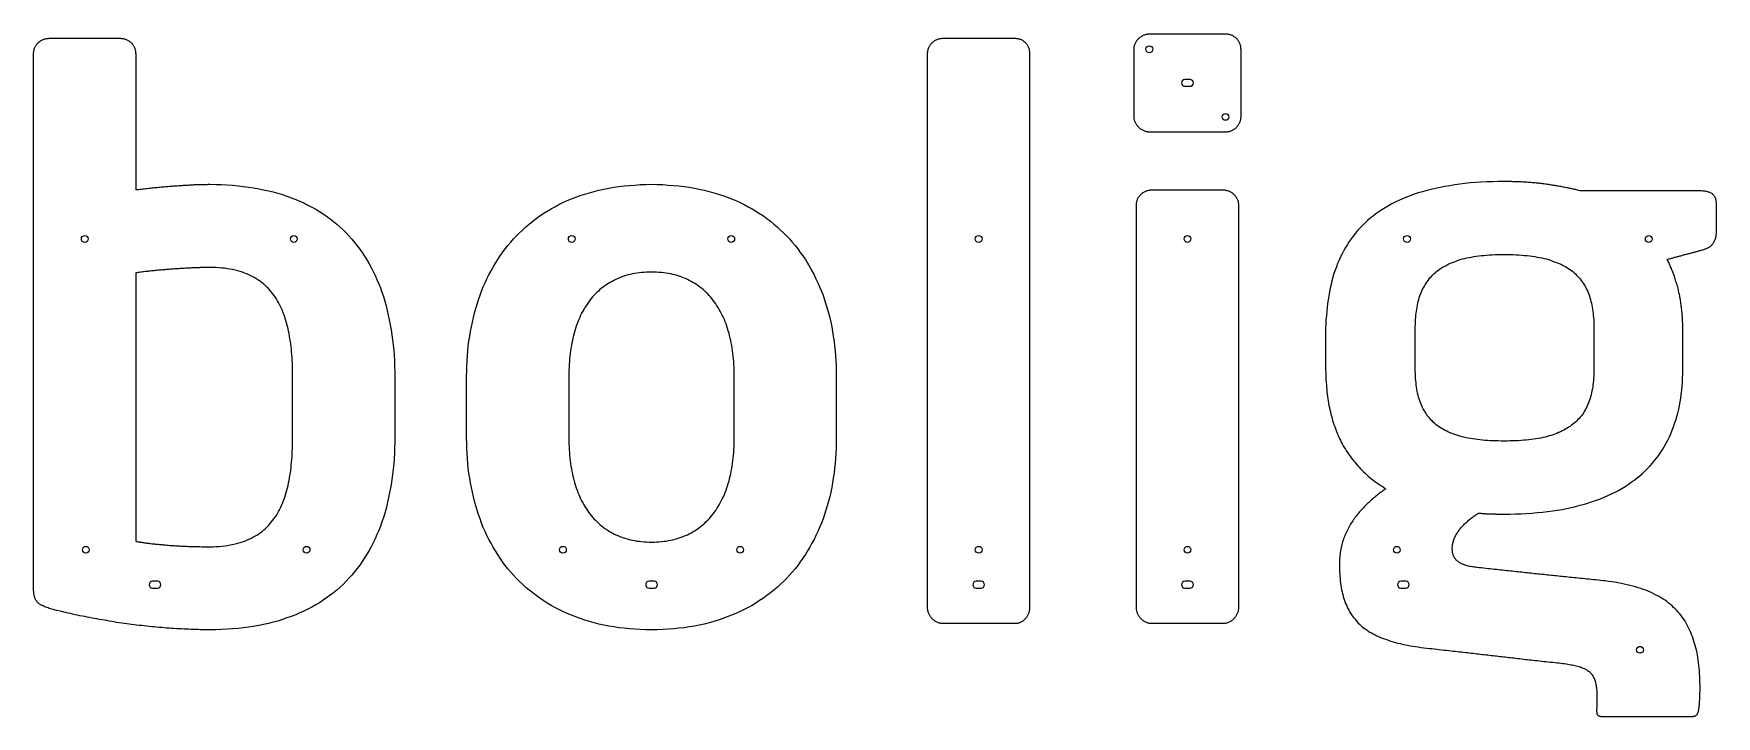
# Model space of a CAD drawing. Header units: millimetres. Extents: x 0 to 1800, y 0 to 406.
# Drawn here: x 799 to 1800, y 0 to 406 of the extents above; entities that cross this region are included whole.
import ezdxf

# ---------------------------------------------------------------- set-up
doc = ezdxf.new("R2010")
doc.units = ezdxf.units.MM
for name, color, linetype in [('CABLE_SLOT_4x7', 3, 'Continuous'), ('HOLES_D4', 1, 'Continuous'), ('OUTLINE', 7, 'Continuous')]:
    doc.layers.add(name, color=color, linetype=linetype)

msp = doc.modelspace()

# ---------------------------------------------------------------- linework, layer by layer
at = {"layer": 'CABLE_SLOT_4x7'}
for points in [[(1483.9, 374.7), (1486.9, 374.7, 1), (1486.9, 378.7), (1483.9, 378.7, 1)], [(869.7, 76.3), (872.7, 76.3, 1), (872.7, 80.3), (869.7, 80.3, 1)], [(1165.1, 76.3), (1168.1, 76.3, 1), (1168.1, 80.3), (1165.1, 80.3, 1)], [(1359.7, 76.3), (1362.7, 76.3, 1), (1362.7, 80.3), (1359.7, 80.3, 1)], [(1483.9, 76.3), (1486.9, 76.3, 1), (1486.9, 80.3), (1483.9, 80.3, 1)], [(1612.3, 76.3), (1615.3, 76.3, 1), (1615.3, 80.3), (1612.3, 80.3, 1)]]:
    msp.add_lwpolyline(points, format="xyb", close=True, dxfattribs=at)
at = {"layer": 'HOLES_D4'}
for centre in [(1462.7, 396.7), (1508, 356.5), (829.4, 283.9), (953.8, 283.9), (1119.1, 283.9), (1214, 283.9), (1361.2, 283.9), (1485.4, 283.9), (1616, 283.9), (1759.8, 283.9), (830.1, 99.1), (961.4, 99.1), (1113.9, 99.1), (1219.3, 99.1), (1361.2, 99.1), (1485.4, 99.1), (1609.9, 99.1), (1754.6, 39.6)]:
    msp.add_circle(centre, 2, dxfattribs=at)
at = {"layer": 'OUTLINE'}
for points in [[(903.9, 51.5), (902.5, 51.5), (901.1, 51.5), (899.7, 51.5), (898.3, 51.5), (896.9, 51.6), (895.5, 51.6), (894.1, 51.7), (892.7, 51.7), (891.2, 51.8), (889.8, 51.8), (888.3, 51.9), (886.9, 52), (885.4, 52), (884, 52.1), (882.5, 52.2), (881.1, 52.3), (879.6, 52.4), (878.1, 52.5), (876.7, 52.6), (875.2, 52.8), (873.7, 52.9), (872.2, 53), (870.7, 53.2), (869.2, 53.3), (867.8, 53.5), (866.3, 53.6), (864.8, 53.8), (863.3, 54), (861.8, 54.1), (860.3, 54.3), (858.8, 54.5), (857.3, 54.7), (855.9, 54.9), (854.4, 55.1), (852.9, 55.3), (851.4, 55.5), (849.9, 55.7), (848.4, 55.9), (847, 56.2), (845.5, 56.4), (844, 56.6), (842.5, 56.9), (841.1, 57.1), (839.6, 57.4), (838.1, 57.6), (836.7, 57.9), (835.2, 58.1), (833.8, 58.4), (832.3, 58.7), (830.9, 59), (829.5, 59.3), (828.1, 59.5), (826.6, 59.8), (825.2, 60.1), (823.8, 60.4), (822.4, 60.7), (821, 61.1), (819.6, 61.4), (818.2, 61.7), (816.9, 62), (815.5, 62.3), (814.1, 62.7), (812.8, 63), (811.4, 63.3), (810.6, 63.6), (809.8, 63.8), (809, 64), (808.3, 64.2), (807.6, 64.5), (807, 64.7), (806.3, 64.9), (805.7, 65.2), (805.2, 65.4), (804.6, 65.7), (804.1, 65.9), (803.7, 66.2), (803.2, 66.4), (802.8, 66.7), (802.4, 67), (802.1, 67.2), (801.7, 67.5), (801.4, 67.8), (801.1, 68.1), (800.9, 68.5), (800.6, 68.8), (800.4, 69.1), (800.2, 69.5), (800, 69.8), (799.8, 70.2), (799.7, 70.6), (799.6, 71), (799.5, 71.4), (799.4, 71.8), (799.3, 72.2), (799.2, 72.7), (799.1, 73.1), (799.1, 73.6), (799.1, 74.1), (799, 74.6), (799, 75.2), (799, 75.7), (799, 394.1), (799, 394.6), (799.1, 395.1), (799.1, 395.5), (799.2, 396), (799.3, 396.4), (799.4, 396.8), (799.6, 397.3), (799.8, 397.7), (799.9, 398.1), (800.1, 398.5), (800.4, 398.8), (800.6, 399.2), (800.9, 399.6), (801.1, 399.9), (801.4, 400.3), (801.7, 400.6), (802.1, 400.9), (802.4, 401.2), (802.7, 401.4), (803.1, 401.7), (803.5, 401.9), (803.8, 402.1), (804.2, 402.3), (804.7, 402.5), (805.1, 402.7), (805.5, 402.8), (805.9, 403), (806.4, 403.1), (806.8, 403.1), (807.3, 403.2), (807.7, 403.2), (808.2, 403.3), (850.6, 403.3), (851, 403.2), (851.5, 403.2), (851.9, 403.1), (852.4, 403.1), (852.8, 403), (853.3, 402.8), (853.7, 402.7), (854.1, 402.5), (854.5, 402.3), (854.9, 402.1), (855.3, 401.9), (855.7, 401.7), (856, 401.4), (856.4, 401.2), (856.7, 400.9), (857, 400.6), (857.4, 400.3), (857.6, 399.9), (857.9, 399.6), (858.2, 399.2), (858.4, 398.8), (858.6, 398.5), (858.8, 398.1), (859, 397.7), (859.2, 397.3), (859.3, 396.8), (859.5, 396.4), (859.6, 396), (859.6, 395.5), (859.7, 395.1), (859.7, 394.6), (859.8, 394.1), (859.8, 313.2), (860.6, 313.3), (861.5, 313.4), (862.3, 313.5), (863.2, 313.6), (864.1, 313.7), (864.9, 313.8), (865.8, 313.9), (866.6, 314), (867.5, 314.1), (868.3, 314.2), (869.1, 314.3), (870, 314.4), (870.8, 314.5), (871.6, 314.5), (872.5, 314.6), (873.3, 314.7), (874.1, 314.8), (874.9, 314.9), (875.8, 314.9), (876.6, 315), (877.4, 315.1), (878.2, 315.2), (879, 315.2), (879.8, 315.3), (880.6, 315.3), (881.4, 315.4), (882.1, 315.5), (882.9, 315.5), (883.7, 315.6), (884.4, 315.6), (885.2, 315.7), (886, 315.7), (886.7, 315.8), (887.5, 315.8), (888.2, 315.9), (888.9, 315.9), (889.7, 315.9), (890.4, 316), (891.1, 316), (891.8, 316.1), (892.5, 316.1), (893.2, 316.1), (893.9, 316.1), (894.6, 316.2), (895.2, 316.2), (895.9, 316.2), (896.6, 316.2), (897.2, 316.3), (897.9, 316.3), (898.5, 316.3), (899.2, 316.3), (899.8, 316.3), (900.4, 316.3), (901, 316.3), (901.6, 316.3), (902.2, 316.3), (902.8, 316.4), (903.4, 316.4), (903.9, 316.4), (907.4, 316.3), (910.7, 316.2), (914.1, 316.1), (917.4, 315.9), (920.6, 315.6), (923.7, 315.2), (926.8, 314.8), (929.9, 314.3), (932.9, 313.8), (935.8, 313.2), (938.7, 312.6), (941.6, 311.9), (944.3, 311.1), (947, 310.3), (949.7, 309.4), (952.3, 308.4), (954.9, 307.4), (957.4, 306.4), (959.8, 305.3), (962.2, 304.1), (964.5, 302.9), (966.8, 301.6), (969.1, 300.2), (971.2, 298.8), (973.3, 297.4), (975.4, 295.9), (977.4, 294.3), (979.4, 292.7), (981.3, 291), (983.1, 289.3), (984.9, 287.5), (986.6, 285.7), (988.3, 283.8), (989.9, 281.9), (991.5, 279.9), (993, 277.9), (994.5, 275.8), (995.9, 273.6), (997.3, 271.5), (998.6, 269.2), (999.8, 266.9), (1001, 264.6), (1002.2, 262.2), (1003.2, 259.8), (1004.3, 257.3), (1005.3, 254.8), (1006.2, 252.2), (1007.1, 249.6), (1007.9, 246.9), (1008.7, 244.2), (1009.4, 241.4), (1010, 238.6), (1010.6, 235.8), (1011.2, 232.9), (1011.7, 229.9), (1012.1, 226.9), (1012.5, 223.9), (1012.9, 220.8), (1013.2, 217.7), (1013.4, 214.6), (1013.6, 211.4), (1013.7, 208.1), (1013.8, 204.8), (1013.8, 201.5), (1013.8, 166.3), (1013.8, 163), (1013.7, 159.7), (1013.6, 156.5), (1013.4, 153.3), (1013.2, 150.1), (1012.9, 147), (1012.5, 143.9), (1012.1, 140.9), (1011.7, 137.9), (1011.2, 135), (1010.6, 132.1), (1010, 129.2), (1009.4, 126.4), (1008.7, 123.6), (1007.9, 120.9), (1007.1, 118.3), (1006.2, 115.6), (1005.3, 113.1), (1004.3, 110.5), (1003.2, 108.1), (1002.2, 105.6), (1001, 103.2), (999.8, 100.9), (998.6, 98.6), (997.3, 96.4), (995.9, 94.2), (994.5, 92.1), (993, 90), (991.5, 87.9), (989.9, 85.9), (988.3, 84), (986.6, 82.1), (984.9, 80.3), (983.1, 78.5), (981.3, 76.8), (979.4, 75.1), (977.4, 73.5), (975.4, 72), (973.3, 70.5), (971.2, 69), (969.1, 67.6), (966.8, 66.3), (964.5, 65), (962.2, 63.7), (959.8, 62.6), (957.4, 61.5), (954.9, 60.4), (952.3, 59.4), (949.7, 58.5), (947, 57.6), (944.3, 56.7), (941.6, 56), (938.7, 55.3), (935.8, 54.6), (932.9, 54), (929.9, 53.5), (926.8, 53), (923.7, 52.6), (920.6, 52.3), (917.4, 52), (914.1, 51.8), (910.7, 51.6), (907.4, 51.5)], [(1382.8, 55.2), (1340, 55.2), (1339.5, 55.2), (1339.1, 55.2), (1338.6, 55.3), (1338.2, 55.4), (1337.7, 55.5), (1337.3, 55.6), (1336.8, 55.8), (1336.4, 56), (1336, 56.2), (1335.6, 56.4), (1335.2, 56.6), (1334.9, 56.9), (1334.5, 57.2), (1334.2, 57.4), (1333.8, 57.8), (1333.5, 58.1), (1333.2, 58.4), (1332.9, 58.8), (1332.6, 59.1), (1332.4, 59.5), (1332.1, 59.9), (1331.9, 60.3), (1331.7, 60.7), (1331.5, 61.1), (1331.4, 61.6), (1331.2, 62), (1331.1, 62.4), (1331, 62.9), (1330.9, 63.3), (1330.8, 63.8), (1330.8, 64.3), (1330.8, 64.7), (1330.8, 394.1), (1330.8, 394.6), (1330.9, 395.1), (1330.9, 395.5), (1331, 396), (1331.1, 396.4), (1331.2, 396.8), (1331.4, 397.3), (1331.5, 397.7), (1331.7, 398.1), (1331.9, 398.5), (1332.1, 398.8), (1332.4, 399.2), (1332.6, 399.6), (1332.9, 399.9), (1333.2, 400.3), (1333.5, 400.6), (1333.8, 400.9), (1334.2, 401.2), (1334.5, 401.4), (1334.9, 401.7), (1335.2, 401.9), (1335.6, 402.2), (1336, 402.4), (1336.4, 402.5), (1336.9, 402.7), (1337.3, 402.9), (1337.7, 403), (1338.2, 403.1), (1338.6, 403.2), (1339.1, 403.2), (1339.5, 403.3), (1340, 403.3), (1382.8, 403.3), (1383.3, 403.3), (1383.7, 403.2), (1384.2, 403.2), (1384.7, 403.1), (1385.1, 403), (1385.5, 402.8), (1386, 402.7), (1386.4, 402.5), (1386.8, 402.3), (1387.2, 402.1), (1387.5, 401.9), (1387.9, 401.6), (1388.3, 401.3), (1388.6, 401), (1388.9, 400.7), (1389.2, 400.4), (1389.5, 400.1), (1389.8, 399.7), (1390, 399.4), (1390.2, 399), (1390.4, 398.6), (1390.6, 398.2), (1390.8, 397.8), (1391, 397.3), (1391.1, 396.9), (1391.2, 396.5), (1391.3, 396), (1391.4, 395.6), (1391.5, 395.1), (1391.5, 394.6), (1391.5, 394.1), (1391.5, 64.7), (1391.5, 64.3), (1391.5, 63.8), (1391.4, 63.3), (1391.3, 62.9), (1391.3, 62.4), (1391.1, 62), (1391, 61.6), (1390.9, 61.1), (1390.7, 60.7), (1390.5, 60.3), (1390.3, 59.9), (1390.1, 59.5), (1389.8, 59.1), (1389.6, 58.8), (1389.3, 58.4), (1389, 58.1), (1388.7, 57.8), (1388.4, 57.4), (1388.1, 57.2), (1387.8, 56.9), (1387.4, 56.6), (1387, 56.4), (1386.7, 56.2), (1386.3, 56), (1385.9, 55.8), (1385.5, 55.6), (1385, 55.5), (1384.6, 55.4), (1384.2, 55.3), (1383.7, 55.2), (1383.2, 55.2)], [(1507.9, 347.4), (1463.3, 347.4), (1462.8, 347.5), (1462.3, 347.5), (1461.9, 347.6), (1461.4, 347.6), (1460.9, 347.7), (1460.5, 347.9), (1460.1, 348), (1459.6, 348.2), (1459.2, 348.4), (1458.8, 348.6), (1458.4, 348.8), (1458, 349), (1457.6, 349.3), (1457.2, 349.5), (1456.9, 349.8), (1456.5, 350.1), (1456.2, 350.5), (1455.9, 350.8), (1455.6, 351.1), (1455.3, 351.5), (1455.1, 351.9), (1454.8, 352.3), (1454.6, 352.6), (1454.4, 353.1), (1454.2, 353.5), (1454.1, 353.9), (1453.9, 354.3), (1453.8, 354.8), (1453.7, 355.2), (1453.7, 355.7), (1453.6, 356.1), (1453.6, 356.6), (1453.6, 396.8), (1453.6, 397.3), (1453.7, 397.8), (1453.7, 398.2), (1453.8, 398.7), (1453.9, 399.1), (1454.1, 399.6), (1454.2, 400), (1454.4, 400.4), (1454.6, 400.8), (1454.8, 401.2), (1455.1, 401.6), (1455.3, 402), (1455.6, 402.3), (1455.9, 402.7), (1456.2, 403), (1456.5, 403.3), (1456.9, 403.6), (1457.2, 403.9), (1457.6, 404.2), (1458, 404.4), (1458.4, 404.7), (1458.8, 404.9), (1459.2, 405.1), (1459.6, 405.3), (1460.1, 405.4), (1460.5, 405.6), (1460.9, 405.7), (1461.4, 405.8), (1461.9, 405.9), (1462.3, 406), (1462.8, 406), (1463.3, 406), (1507.9, 406), (1508.4, 406), (1508.8, 406), (1509.3, 405.9), (1509.7, 405.8), (1510.2, 405.7), (1510.6, 405.6), (1511, 405.4), (1511.5, 405.3), (1511.9, 405.1), (1512.3, 404.9), (1512.6, 404.7), (1513, 404.4), (1513.4, 404.2), (1513.7, 403.9), (1514.1, 403.6), (1514.4, 403.3), (1514.7, 403), (1515, 402.7), (1515.2, 402.3), (1515.5, 402), (1515.7, 401.6), (1516, 401.2), (1516.2, 400.8), (1516.3, 400.4), (1516.5, 400), (1516.6, 399.6), (1516.8, 399.1), (1516.9, 398.7), (1517, 398.2), (1517, 397.8), (1517, 397.3), (1517.1, 396.8), (1517.1, 356.6), (1517.1, 356.1), (1517, 355.7), (1517, 355.2), (1516.9, 354.8), (1516.8, 354.3), (1516.7, 353.9), (1516.5, 353.5), (1516.4, 353.1), (1516.2, 352.6), (1516, 352.3), (1515.7, 351.9), (1515.5, 351.5), (1515.2, 351.1), (1515, 350.8), (1514.7, 350.5), (1514.4, 350.1), (1514.1, 349.8), (1513.7, 349.5), (1513.4, 349.3), (1513, 349), (1512.6, 348.8), (1512.3, 348.6), (1511.9, 348.4), (1511.5, 348.2), (1511, 348), (1510.6, 347.9), (1510.2, 347.7), (1509.7, 347.6), (1509.3, 347.6), (1508.8, 347.5), (1508.4, 347.5)], [(1166.6, 51.5), (1163.2, 51.5), (1159.9, 51.6), (1156.7, 51.8), (1153.5, 52.1), (1150.3, 52.4), (1147.2, 52.7), (1144.1, 53.2), (1141.1, 53.7), (1138.2, 54.3), (1135.3, 54.9), (1132.4, 55.6), (1129.6, 56.4), (1126.9, 57.2), (1124.2, 58.1), (1121.5, 59.1), (1118.9, 60.1), (1116.4, 61.2), (1113.9, 62.3), (1111.5, 63.5), (1109.1, 64.7), (1106.8, 66), (1104.5, 67.4), (1102.2, 68.8), (1100.1, 70.3), (1097.9, 71.8), (1095.9, 73.4), (1093.8, 75), (1091.9, 76.7), (1090, 78.4), (1088.1, 80.2), (1086.3, 82), (1084.5, 83.9), (1082.8, 85.8), (1081.2, 87.8), (1079.6, 89.8), (1078, 91.9), (1076.5, 94), (1075.1, 96.2), (1073.7, 98.4), (1072.4, 100.6), (1071.1, 102.9), (1069.9, 105.2), (1068.7, 107.6), (1067.6, 110), (1066.5, 112.4), (1065.5, 114.9), (1064.6, 117.4), (1063.7, 120), (1062.8, 122.6), (1062, 125.2), (1061.3, 127.9), (1060.6, 130.6), (1060, 133.3), (1059.4, 136.1), (1058.9, 138.9), (1058.4, 141.7), (1058, 144.6), (1057.6, 147.5), (1057.3, 150.4), (1057.1, 153.3), (1056.9, 156.3), (1056.8, 159.3), (1056.7, 162.3), (1056.6, 165.4), (1056.6, 202.4), (1056.7, 205.5), (1056.8, 208.5), (1056.9, 211.5), (1057.1, 214.5), (1057.3, 217.4), (1057.6, 220.4), (1058, 223.2), (1058.4, 226.1), (1058.9, 228.9), (1059.4, 231.7), (1060, 234.5), (1060.6, 237.2), (1061.3, 239.9), (1062, 242.6), (1062.8, 245.2), (1063.7, 247.8), (1064.6, 250.4), (1065.5, 252.9), (1066.5, 255.4), (1067.6, 257.8), (1068.7, 260.2), (1069.9, 262.6), (1071.1, 264.9), (1072.4, 267.2), (1073.7, 269.5), (1075.1, 271.7), (1076.5, 273.8), (1078, 275.9), (1079.6, 278), (1081.2, 280), (1082.8, 282), (1084.5, 283.9), (1086.3, 285.8), (1088.1, 287.6), (1090, 289.4), (1091.9, 291.1), (1093.8, 292.8), (1095.9, 294.5), (1097.9, 296), (1100.1, 297.6), (1102.2, 299), (1104.5, 300.4), (1106.8, 301.8), (1109.1, 303.1), (1111.5, 304.4), (1113.9, 305.5), (1116.4, 306.7), (1118.9, 307.8), (1121.5, 308.8), (1124.2, 309.7), (1126.9, 310.6), (1129.6, 311.4), (1132.4, 312.2), (1135.3, 312.9), (1138.2, 313.6), (1141.1, 314.1), (1144.1, 314.7), (1147.2, 315.1), (1150.3, 315.5), (1153.5, 315.8), (1156.7, 316), (1159.9, 316.2), (1163.2, 316.3), (1166.6, 316.4), (1170, 316.3), (1173.3, 316.2), (1176.5, 316), (1179.7, 315.8), (1182.9, 315.5), (1186, 315.1), (1189, 314.7), (1192.1, 314.1), (1195, 313.6), (1197.9, 312.9), (1200.8, 312.2), (1203.6, 311.4), (1206.3, 310.6), (1209, 309.7), (1211.6, 308.8), (1214.2, 307.8), (1216.8, 306.7), (1219.3, 305.5), (1221.7, 304.4), (1224.1, 303.1), (1226.4, 301.8), (1228.7, 300.4), (1230.9, 299), (1233.1, 297.6), (1235.2, 296), (1237.3, 294.5), (1239.3, 292.8), (1241.3, 291.1), (1243.2, 289.4), (1245.1, 287.6), (1246.9, 285.8), (1248.6, 283.9), (1250.3, 282), (1252, 280), (1253.6, 278), (1255.1, 275.9), (1256.6, 273.8), (1258.1, 271.7), (1259.4, 269.5), (1260.8, 267.2), (1262, 264.9), (1263.3, 262.6), (1264.4, 260.2), (1265.6, 257.8), (1266.6, 255.4), (1267.6, 252.9), (1268.6, 250.4), (1269.5, 247.8), (1270.3, 245.2), (1271.1, 242.6), (1271.9, 239.9), (1272.6, 237.2), (1273.2, 234.5), (1273.8, 231.7), (1274.3, 228.9), (1274.7, 226.1), (1275.2, 223.2), (1275.5, 220.3), (1275.8, 217.4), (1276.1, 214.5), (1276.3, 211.5), (1276.4, 208.5), (1276.5, 205.5), (1276.5, 202.4), (1276.5, 165.4), (1276.5, 162.3), (1276.4, 159.3), (1276.3, 156.3), (1276.1, 153.3), (1275.8, 150.4), (1275.5, 147.5), (1275.2, 144.6), (1274.7, 141.7), (1274.3, 138.9), (1273.8, 136.1), (1273.2, 133.3), (1272.6, 130.6), (1271.9, 127.9), (1271.1, 125.2), (1270.3, 122.6), (1269.5, 120), (1268.6, 117.4), (1267.6, 114.9), (1266.6, 112.4), (1265.6, 110), (1264.4, 107.6), (1263.3, 105.2), (1262, 102.9), (1260.8, 100.6), (1259.4, 98.4), (1258.1, 96.2), (1256.6, 94), (1255.1, 91.9), (1253.6, 89.8), (1252, 87.8), (1250.3, 85.8), (1248.6, 83.9), (1246.9, 82), (1245.1, 80.2), (1243.2, 78.4), (1241.3, 76.7), (1239.3, 75), (1237.3, 73.4), (1235.2, 71.8), (1233.1, 70.3), (1230.9, 68.8), (1228.7, 67.4), (1226.4, 66), (1224.1, 64.7), (1221.7, 63.5), (1219.3, 62.3), (1216.8, 61.2), (1214.2, 60.1), (1211.6, 59.1), (1209, 58.1), (1206.3, 57.2), (1203.6, 56.4), (1200.8, 55.6), (1197.9, 54.9), (1195, 54.3), (1192.1, 53.7), (1189, 53.2), (1186, 52.7), (1182.9, 52.4), (1179.7, 52.1), (1176.5, 51.8), (1173.3, 51.6), (1170, 51.5)], [(1506.5, 55.2), (1464.2, 55.2), (1463.7, 55.2), (1463.3, 55.2), (1462.8, 55.3), (1462.4, 55.4), (1461.9, 55.5), (1461.5, 55.6), (1461.1, 55.8), (1460.6, 56), (1460.2, 56.2), (1459.8, 56.4), (1459.4, 56.6), (1459.1, 56.9), (1458.7, 57.2), (1458.4, 57.4), (1458, 57.8), (1457.7, 58.1), (1457.4, 58.4), (1457.1, 58.8), (1456.8, 59.1), (1456.6, 59.5), (1456.3, 59.9), (1456.1, 60.3), (1455.9, 60.7), (1455.7, 61.1), (1455.6, 61.6), (1455.4, 62), (1455.3, 62.4), (1455.2, 62.9), (1455.1, 63.3), (1455, 63.8), (1455, 64.3), (1455, 64.7), (1455, 304), (1455, 304.5), (1455, 304.9), (1455.1, 305.4), (1455.2, 305.8), (1455.3, 306.3), (1455.4, 306.7), (1455.6, 307.1), (1455.7, 307.5), (1455.9, 307.9), (1456.1, 308.3), (1456.3, 308.7), (1456.6, 309.1), (1456.8, 309.4), (1457.1, 309.8), (1457.4, 310.1), (1457.7, 310.4), (1458, 310.7), (1458.4, 311), (1458.7, 311.3), (1459.1, 311.6), (1459.4, 311.8), (1459.8, 312), (1460.2, 312.2), (1460.6, 312.4), (1461, 312.6), (1461.5, 312.7), (1461.9, 312.8), (1462.4, 312.9), (1462.8, 313), (1463.3, 313.1), (1463.7, 313.1), (1464.2, 313.1), (1506.5, 313.1), (1507, 313.1), (1507.5, 313.1), (1507.9, 313), (1508.4, 312.9), (1508.8, 312.8), (1509.3, 312.7), (1509.7, 312.6), (1510.1, 312.4), (1510.5, 312.2), (1510.9, 312), (1511.3, 311.8), (1511.7, 311.6), (1512, 311.3), (1512.4, 311), (1512.7, 310.7), (1513, 310.4), (1513.3, 310.1), (1513.6, 309.8), (1513.9, 309.4), (1514.2, 309.1), (1514.4, 308.7), (1514.6, 308.3), (1514.8, 307.9), (1515, 307.5), (1515.2, 307.1), (1515.3, 306.7), (1515.5, 306.3), (1515.6, 305.8), (1515.6, 305.4), (1515.7, 304.9), (1515.7, 304.5), (1515.7, 304), (1515.7, 64.7), (1515.7, 64.3), (1515.7, 63.8), (1515.6, 63.3), (1515.6, 62.9), (1515.5, 62.4), (1515.3, 62), (1515.2, 61.6), (1515, 61.1), (1514.8, 60.7), (1514.6, 60.3), (1514.4, 59.9), (1514.2, 59.5), (1513.9, 59.1), (1513.6, 58.8), (1513.3, 58.4), (1513, 58.1), (1512.7, 57.8), (1512.4, 57.4), (1512, 57.2), (1511.7, 56.9), (1511.3, 56.6), (1510.9, 56.4), (1510.5, 56.2), (1510.1, 56), (1509.7, 55.8), (1509.3, 55.6), (1508.8, 55.5), (1508.4, 55.4), (1507.9, 55.3), (1507.5, 55.2), (1507, 55.2)], [(1787.3, 312.6), (1718.8, 312.6), (1718.1, 312.8), (1717.5, 313), (1716.8, 313.1), (1716.2, 313.3), (1715.5, 313.4), (1714.8, 313.6), (1714.2, 313.7), (1713.5, 313.9), (1712.8, 314), (1712.2, 314.2), (1711.5, 314.3), (1710.8, 314.4), (1710.1, 314.6), (1709.5, 314.7), (1708.8, 314.8), (1708.1, 315), (1707.4, 315.1), (1706.7, 315.2), (1706, 315.3), (1705.3, 315.5), (1704.6, 315.6), (1703.9, 315.7), (1703.2, 315.8), (1702.5, 315.9), (1701.8, 316), (1701, 316.1), (1700.3, 316.2), (1699.6, 316.3), (1698.8, 316.4), (1698.1, 316.5), (1697.4, 316.6), (1696.6, 316.7), (1695.9, 316.8), (1695.1, 316.9), (1694.4, 317), (1693.6, 317), (1692.8, 317.1), (1692.1, 317.2), (1691.3, 317.3), (1690.5, 317.3), (1689.7, 317.4), (1688.9, 317.5), (1688.1, 317.5), (1687.3, 317.6), (1686.5, 317.6), (1685.7, 317.7), (1684.9, 317.7), (1684.1, 317.8), (1683.3, 317.8), (1682.4, 317.8), (1681.6, 317.9), (1680.7, 317.9), (1679.9, 317.9), (1679, 317.9), (1678.2, 318), (1677.3, 318), (1676.4, 318), (1675.6, 318), (1674.7, 318), (1673.8, 318), (1670.2, 318), (1666.8, 317.9), (1663.4, 317.8), (1660, 317.6), (1656.8, 317.4), (1653.6, 317.2), (1650.4, 316.8), (1647.4, 316.5), (1644.4, 316.1), (1641.4, 315.6), (1638.5, 315.2), (1635.7, 314.6), (1633, 314), (1630.3, 313.4), (1627.7, 312.7), (1625.2, 312), (1622.7, 311.3), (1620.2, 310.5), (1617.9, 309.6), (1615.6, 308.7), (1613.3, 307.8), (1611.1, 306.8), (1609, 305.8), (1606.9, 304.8), (1604.9, 303.7), (1603, 302.5), (1601.1, 301.3), (1599.3, 300.1), (1597.5, 298.8), (1595.8, 297.5), (1594.1, 296.2), (1592.5, 294.8), (1590.9, 293.4), (1589.5, 291.9), (1588, 290.4), (1586.6, 288.9), (1585.3, 287.3), (1584, 285.6), (1582.8, 284), (1581.6, 282.3), (1580.5, 280.6), (1579.4, 278.8), (1578.4, 277), (1577.4, 275.1), (1576.4, 273.2), (1575.6, 271.3), (1574.7, 269.4), (1574, 267.4), (1573.2, 265.3), (1572.5, 263.3), (1571.9, 261.2), (1571.3, 259), (1570.8, 256.9), (1570.3, 254.7), (1569.8, 252.4), (1569.4, 250.1), (1569, 247.8), (1568.7, 245.5), (1568.4, 243.1), (1568.2, 240.7), (1568, 238.3), (1567.8, 235.8), (1567.7, 233.3), (1567.6, 230.8), (1567.6, 206), (1567.7, 204.5), (1567.7, 203), (1567.7, 201.6), (1567.8, 200.1), (1567.9, 198.7), (1568, 197.2), (1568.1, 195.8), (1568.2, 194.4), (1568.3, 193), (1568.5, 191.6), (1568.7, 190.3), (1568.9, 188.9), (1569.1, 187.6), (1569.3, 186.2), (1569.5, 184.9), (1569.8, 183.6), (1570.1, 182.3), (1570.4, 181), (1570.7, 179.7), (1571, 178.5), (1571.4, 177.2), (1571.7, 176), (1572.1, 174.7), (1572.5, 173.5), (1573, 172.3), (1573.4, 171.1), (1573.8, 169.9), (1574.3, 168.8), (1574.8, 167.6), (1575.3, 166.5), (1575.8, 165.3), (1576.4, 164.2), (1576.9, 163.1), (1577.5, 162), (1578.1, 160.9), (1578.7, 159.9), (1579.4, 158.8), (1580, 157.8), (1580.7, 156.8), (1581.4, 155.7), (1582.1, 154.7), (1582.8, 153.7), (1583.6, 152.8), (1584.3, 151.8), (1585.1, 150.9), (1585.9, 149.9), (1586.7, 149), (1587.5, 148.1), (1588.4, 147.2), (1589.3, 146.3), (1590.2, 145.4), (1591.1, 144.6), (1592, 143.7), (1592.9, 142.9), (1593.9, 142.1), (1594.9, 141.3), (1595.9, 140.5), (1596.9, 139.7), (1597.9, 139), (1599, 138.2), (1600.1, 137.5), (1601.2, 136.8), (1602.3, 136.1), (1603.4, 135.4), (1602.8, 135), (1602.2, 134.5), (1601.6, 134.1), (1601, 133.6), (1600.3, 133.2), (1599.7, 132.7), (1599.1, 132.2), (1598.5, 131.7), (1597.9, 131.2), (1597.3, 130.7), (1596.6, 130.2), (1596, 129.7), (1595.4, 129.2), (1594.8, 128.7), (1594.2, 128.1), (1593.6, 127.6), (1593, 127), (1592.4, 126.5), (1591.8, 125.9), (1591.2, 125.3), (1590.7, 124.7), (1590.1, 124.1), (1589.5, 123.5), (1588.9, 122.9), (1588.4, 122.3), (1587.8, 121.7), (1587.3, 121), (1586.8, 120.4), (1586.2, 119.7), (1585.7, 119.1), (1585.2, 118.4), (1584.7, 117.7), (1584.2, 117), (1583.7, 116.3), (1583.3, 115.6), (1582.8, 114.9), (1582.4, 114.2), (1581.9, 113.4), (1581.5, 112.7), (1581.1, 111.9), (1580.7, 111.2), (1580.3, 110.4), (1579.9, 109.6), (1579.6, 108.8), (1579.2, 108), (1578.9, 107.2), (1578.6, 106.3), (1578.3, 105.5), (1578, 104.7), (1577.7, 103.8), (1577.5, 102.9), (1577.2, 102.1), (1577, 101.2), (1576.8, 100.3), (1576.6, 99.4), (1576.4, 98.5), (1576.3, 97.5), (1576.2, 96.6), (1576.1, 95.6), (1576, 94.7), (1575.9, 93.7), (1575.8, 92.7), (1575.8, 91.7), (1575.8, 90.7), (1575.8, 89.2), (1575.8, 87.7), (1575.9, 86.2), (1576, 84.7), (1576.1, 83.3), (1576.2, 81.9), (1576.3, 80.5), (1576.5, 79.2), (1576.7, 77.8), (1576.9, 76.6), (1577.1, 75.3), (1577.4, 74.1), (1577.7, 72.9), (1578, 71.7), (1578.3, 70.5), (1578.7, 69.4), (1579, 68.3), (1579.4, 67.2), (1579.9, 66.2), (1580.3, 65.2), (1580.8, 64.2), (1581.3, 63.2), (1581.8, 62.3), (1582.4, 61.3), (1583, 60.4), (1583.6, 59.6), (1584.2, 58.7), (1584.9, 57.9), (1585.5, 57.1), (1586.3, 56.3), (1587, 55.5), (1587.8, 54.8), (1588.5, 54), (1589.4, 53.3), (1590.2, 52.7), (1591.1, 52), (1592, 51.4), (1592.9, 50.7), (1593.9, 50.1), (1594.9, 49.6), (1595.9, 49), (1597, 48.5), (1598, 47.9), (1599.1, 47.4), (1600.3, 46.9), (1601.4, 46.5), (1602.6, 46), (1603.9, 45.6), (1605.1, 45.1), (1606.4, 44.7), (1607.7, 44.4), (1609.1, 44), (1610.5, 43.6), (1611.9, 43.3), (1613.3, 42.9), (1614.8, 42.6), (1616.3, 42.3), (1617.8, 42), (1619.4, 41.8), (1621, 41.5), (1622.6, 41.3), (1624.3, 41), (1626, 40.8), (1627.7, 40.6), (1629.3, 40.4), (1630.8, 40.3), (1632.3, 40.1), (1633.8, 39.9), (1635.2, 39.8), (1636.7, 39.6), (1638, 39.4), (1639.4, 39.3), (1640.8, 39.1), (1642.1, 39), (1643.4, 38.8), (1644.7, 38.7), (1645.9, 38.6), (1647.2, 38.4), (1648.4, 38.3), (1649.6, 38.1), (1650.8, 38), (1651.9, 37.9), (1653.1, 37.7), (1654.2, 37.6), (1655.4, 37.5), (1656.5, 37.3), (1657.6, 37.2), (1658.7, 37.1), (1659.8, 37), (1660.8, 36.8), (1661.9, 36.7), (1663, 36.6), (1664, 36.5), (1665.1, 36.4), (1666.1, 36.2), (1667.2, 36.1), (1668.2, 36), (1669.2, 35.9), (1670.3, 35.8), (1671.3, 35.6), (1672.3, 35.5), (1673.4, 35.4), (1674.4, 35.3), (1675.5, 35.2), (1676.5, 35), (1677.6, 34.9), (1678.7, 34.8), (1679.7, 34.7), (1680.8, 34.6), (1681.9, 34.4), (1683, 34.3), (1684.1, 34.2), (1685.2, 34.1), (1686.4, 33.9), (1687.5, 33.8), (1688.7, 33.7), (1689.9, 33.6), (1691.1, 33.4), (1692.3, 33.3), (1693.5, 33.2), (1694.8, 33), (1696, 32.9), (1697.3, 32.7), (1698.7, 32.6), (1700, 32.5), (1701.4, 32.3), (1702.7, 32.2), (1704.1, 32), (1705.3, 31.9), (1706.4, 31.8), (1707.5, 31.6), (1708.6, 31.5), (1709.6, 31.4), (1710.6, 31.2), (1711.6, 31.1), (1712.5, 30.9), (1713.4, 30.7), (1714.3, 30.6), (1715.1, 30.4), (1715.9, 30.2), (1716.7, 30), (1717.4, 29.8), (1718.2, 29.6), (1718.8, 29.4), (1719.5, 29.2), (1720.1, 28.9), (1720.8, 28.7), (1721.3, 28.4), (1721.9, 28.2), (1722.4, 27.9), (1722.9, 27.6), (1723.4, 27.2), (1723.9, 26.9), (1724.3, 26.6), (1724.7, 26.2), (1725.1, 25.8), (1725.5, 25.4), (1725.8, 25), (1726.2, 24.6), (1726.5, 24.1), (1726.7, 23.6), (1727, 23.1), (1727.3, 22.6), (1727.5, 22.1), (1727.7, 21.5), (1727.9, 20.9), (1728.1, 20.3), (1728.2, 19.7), (1728.4, 19), (1728.5, 18.3), (1728.6, 17.6), (1728.7, 16.9), (1728.8, 16.1), (1728.9, 15.4), (1728.9, 14.5), (1729, 13.7), (1729, 12.8), (1729, 11.9), (1729, 11), (1729, 10.6), (1729, 10.3), (1729, 10), (1729, 9.6), (1729, 9.3), (1729, 9), (1729, 8.6), (1729, 8.3), (1729, 8), (1729, 7.7), (1729, 7.4), (1729, 7.1), (1729, 6.9), (1728.9, 6.6), (1728.9, 6.3), (1728.9, 6.1), (1728.9, 5.8), (1728.9, 5.6), (1728.9, 5.4), (1728.9, 5.2), (1728.9, 4.9), (1728.9, 4.7), (1728.8, 4.2), (1728.8, 3.8), (1728.8, 3.3), (1728.8, 2.9), (1728.9, 2.6), (1728.9, 2.2), (1728.9, 1.9), (1729, 1.6), (1729.1, 1.4), (1729.2, 1.1), (1729.3, 0.9), (1729.5, 0.7), (1729.6, 0.6), (1729.8, 0.4), (1730.1, 0.3), (1730.3, 0.2), (1730.6, 0.1), (1730.9, 0.1), (1731.3, 0), (1731.6, 0), (1732.1, 0), (1785.5, 0), (1785.9, 0), (1786.2, 0), (1786.5, 0.1), (1786.8, 0.1), (1787.1, 0.2), (1787.4, 0.2), (1787.6, 0.3), (1787.8, 0.4), (1788, 0.6), (1788.2, 0.7), (1788.4, 0.9), (1788.5, 1.1), (1788.7, 1.3), (1788.8, 1.6), (1788.9, 1.8), (1789, 2.1), (1789.2, 2.5), (1789.3, 2.8), (1789.4, 3.2), (1789.4, 3.7), (1789.5, 4.1), (1789.6, 4.4), (1789.6, 4.7), (1789.7, 5), (1789.7, 5.3), (1789.7, 5.6), (1789.8, 6), (1789.8, 6.4), (1789.9, 6.7), (1789.9, 7.1), (1789.9, 7.5), (1790, 8), (1790, 8.4), (1790, 8.8), (1790, 9.3), (1790.1, 9.7), (1790.1, 10.2), (1790.1, 10.7), (1790.1, 11.1), (1790.2, 11.6), (1790.2, 12.1), (1790.2, 12.5), (1790.2, 13), (1790.2, 13.5), (1790.2, 13.9), (1790.2, 14.4), (1790.3, 14.8), (1790.3, 15.2), (1790.3, 15.7), (1790.3, 16.1), (1790.3, 16.5), (1790.3, 16.9), (1790.3, 18.7), (1790.2, 20.4), (1790.2, 22.1), (1790.1, 23.8), (1790, 25.4), (1789.9, 27.1), (1789.8, 28.7), (1789.6, 30.3), (1789.4, 31.8), (1789.2, 33.4), (1789, 34.9), (1788.7, 36.4), (1788.5, 37.8), (1788.2, 39.3), (1787.8, 40.7), (1787.5, 42.1), (1787.1, 43.4), (1786.7, 44.8), (1786.3, 46.1), (1785.8, 47.4), (1785.3, 48.6), (1784.8, 49.9), (1784.3, 51.1), (1783.7, 52.3), (1783.1, 53.5), (1782.5, 54.6), (1781.9, 55.8), (1781.2, 56.9), (1780.5, 57.9), (1779.7, 59), (1779, 60), (1778.2, 61), (1777.3, 62), (1776.4, 62.9), (1775.5, 63.9), (1774.6, 64.8), (1773.7, 65.7), (1772.7, 66.5), (1771.6, 67.4), (1770.6, 68.2), (1769.5, 69), (1768.3, 69.7), (1767.2, 70.5), (1766, 71.2), (1764.7, 71.9), (1763.4, 72.5), (1762.1, 73.2), (1760.8, 73.8), (1759.4, 74.4), (1758, 75), (1756.5, 75.5), (1755, 76), (1753.5, 76.5), (1751.9, 77), (1750.3, 77.5), (1748.6, 77.9), (1746.9, 78.3), (1745.2, 78.7), (1743.4, 79), (1741.6, 79.4), (1739.7, 79.7), (1737.8, 80), (1735.9, 80.2), (1733.9, 80.5), (1732.5, 80.6), (1731.1, 80.8), (1729.7, 80.9), (1728.3, 81.1), (1726.9, 81.2), (1725.6, 81.3), (1724.3, 81.5), (1723, 81.6), (1721.7, 81.7), (1720.4, 81.9), (1719.2, 82), (1717.9, 82.1), (1716.7, 82.3), (1715.5, 82.4), (1714.3, 82.5), (1713.1, 82.6), (1711.9, 82.8), (1710.7, 82.9), (1709.6, 83), (1708.4, 83.1), (1707.3, 83.2), (1706.2, 83.4), (1705, 83.5), (1703.9, 83.6), (1702.8, 83.7), (1701.7, 83.8), (1700.6, 83.9), (1699.5, 84), (1698.4, 84.2), (1697.3, 84.3), (1696.2, 84.4), (1695.1, 84.5), (1694.1, 84.6), (1693, 84.7), (1691.9, 84.8), (1690.8, 85), (1689.7, 85.1), (1688.6, 85.2), (1687.5, 85.3), (1686.4, 85.4), (1685.3, 85.5), (1684.2, 85.7), (1683.1, 85.8), (1682, 85.9), (1680.9, 86), (1679.8, 86.1), (1678.6, 86.3), (1677.5, 86.4), (1676.3, 86.5), (1675.2, 86.6), (1674, 86.8), (1672.8, 86.9), (1671.6, 87), (1670.4, 87.2), (1669.2, 87.3), (1668, 87.4), (1666.7, 87.6), (1665.4, 87.7), (1664.2, 87.8), (1662.9, 88), (1661.6, 88.1), (1660.2, 88.3), (1658.9, 88.4), (1657.5, 88.6), (1656.7, 88.7), (1656, 88.8), (1655.2, 88.9), (1654.5, 89), (1653.8, 89.1), (1653.1, 89.2), (1652.4, 89.4), (1651.8, 89.5), (1651.2, 89.7), (1650.6, 89.9), (1650.1, 90.1), (1649.5, 90.3), (1649, 90.5), (1648.5, 90.7), (1648, 90.9), (1647.6, 91.2), (1647.2, 91.4), (1646.8, 91.7), (1646.4, 92), (1646, 92.3), (1645.7, 92.6), (1645.3, 92.9), (1645, 93.2), (1644.8, 93.6), (1644.5, 93.9), (1644.3, 94.3), (1644, 94.7), (1643.9, 95.1), (1643.7, 95.5), (1643.5, 95.9), (1643.4, 96.4), (1643.2, 96.8), (1643.1, 97.3), (1643.1, 97.8), (1643, 98.3), (1643, 98.8), (1642.9, 99.3), (1642.9, 99.8), (1642.9, 100.4), (1643, 100.9), (1643, 101.4), (1643.1, 102), (1643.2, 102.5), (1643.3, 103), (1643.4, 103.6), (1643.6, 104.1), (1643.7, 104.6), (1643.9, 105.1), (1644.1, 105.7), (1644.3, 106.2), (1644.6, 106.7), (1644.8, 107.2), (1645.1, 107.7), (1645.3, 108.2), (1645.6, 108.7), (1646, 109.2), (1646.3, 109.7), (1646.6, 110.2), (1647, 110.7), (1647.3, 111.1), (1647.7, 111.6), (1648.1, 112.1), (1648.5, 112.6), (1648.9, 113), (1649.4, 113.5), (1649.8, 113.9), (1650.2, 114.4), (1650.7, 114.8), (1651.2, 115.3), (1651.7, 115.7), (1652.1, 116.1), (1652.6, 116.6), (1653.1, 117), (1653.7, 117.4), (1654.2, 117.8), (1654.7, 118.2), (1655.3, 118.6), (1655.8, 119), (1656.3, 119.4), (1656.9, 119.8), (1657.5, 120.2), (1658, 120.5), (1658.6, 120.9), (1659, 120.9), (1659.5, 120.8), (1659.9, 120.8), (1660.3, 120.7), (1660.8, 120.7), (1661.2, 120.6), (1661.6, 120.6), (1662.1, 120.6), (1662.5, 120.6), (1662.9, 120.5), (1663.4, 120.5), (1663.8, 120.5), (1664.2, 120.5), (1664.7, 120.4), (1665.1, 120.4), (1665.6, 120.4), (1666, 120.4), (1666.4, 120.4), (1666.9, 120.4), (1667.3, 120.4), (1667.8, 120.4), (1668.2, 120.4), (1668.7, 120.3), (1669.1, 120.3), (1669.6, 120.3), (1670, 120.3), (1670.5, 120.3), (1671, 120.3), (1671.4, 120.3), (1671.9, 120.3), (1672.4, 120.3), (1672.8, 120.3), (1673.3, 120.3), (1673.8, 120.3), (1677.2, 120.3), (1680.6, 120.4), (1683.9, 120.5), (1687.1, 120.7), (1690.3, 120.9), (1693.4, 121.2), (1696.5, 121.5), (1699.5, 121.8), (1702.5, 122.2), (1705.4, 122.6), (1708.2, 123.1), (1711, 123.7), (1713.7, 124.2), (1716.3, 124.8), (1718.9, 125.5), (1721.5, 126.2), (1724, 127), (1726.4, 127.7), (1728.8, 128.6), (1731.1, 129.4), (1733.3, 130.4), (1735.5, 131.3), (1737.7, 132.3), (1739.8, 133.4), (1741.8, 134.4), (1743.8, 135.6), (1745.7, 136.7), (1747.6, 137.9), (1749.4, 139.2), (1751.2, 140.5), (1752.9, 141.8), (1754.5, 143.1), (1756.1, 144.5), (1757.7, 146), (1759.2, 147.5), (1760.6, 149), (1762, 150.5), (1763.3, 152.1), (1764.6, 153.8), (1765.8, 155.4), (1767, 157.1), (1768.1, 158.9), (1769.2, 160.7), (1770.2, 162.5), (1771.2, 164.3), (1772.1, 166.2), (1773, 168.1), (1773.8, 170.1), (1774.5, 172.1), (1775.2, 174.1), (1775.9, 176.2), (1776.5, 178.3), (1777.1, 180.4), (1777.6, 182.6), (1778.1, 184.8), (1778.5, 187), (1778.8, 189.3), (1779.1, 191.5), (1779.4, 193.9), (1779.6, 196.2), (1779.8, 198.6), (1779.9, 201.1), (1780, 203.5), (1780, 206), (1780, 230.8), (1780, 231.6), (1780, 232.4), (1780, 233.1), (1780, 233.9), (1779.9, 234.7), (1779.9, 235.5), (1779.9, 236.3), (1779.8, 237.1), (1779.8, 237.9), (1779.7, 238.6), (1779.6, 239.4), (1779.6, 240.2), (1779.5, 241), (1779.4, 241.7), (1779.3, 242.5), (1779.2, 243.3), (1779.1, 244), (1779, 244.8), (1778.9, 245.6), (1778.8, 246.3), (1778.7, 247.1), (1778.6, 247.8), (1778.4, 248.6), (1778.3, 249.3), (1778.2, 250.1), (1778, 250.8), (1777.9, 251.5), (1777.7, 252.3), (1777.5, 253), (1777.4, 253.7), (1777.2, 254.5), (1777, 255.2), (1776.8, 255.9), (1776.6, 256.6), (1776.4, 257.3), (1776.2, 258), (1776, 258.7), (1775.8, 259.4), (1775.6, 260.1), (1775.4, 260.8), (1775.1, 261.5), (1774.9, 262.1), (1774.7, 262.8), (1774.4, 263.5), (1774.2, 264.2), (1773.9, 264.8), (1773.6, 265.5), (1773.4, 266.1), (1773.1, 266.8), (1772.8, 267.4), (1772.5, 268), (1772.3, 268.7), (1772, 269.3), (1771.7, 269.9), (1771.4, 270.5), (1771.1, 271.1), (1770.8, 271.7), (1771.2, 271.8), (1771.7, 272), (1772.2, 272.1), (1772.7, 272.3), (1773.2, 272.4), (1773.7, 272.5), (1774.2, 272.7), (1774.7, 272.8), (1775.2, 273), (1775.7, 273.1), (1776.3, 273.2), (1776.8, 273.4), (1777.3, 273.5), (1777.8, 273.7), (1778.3, 273.8), (1778.8, 273.9), (1779.4, 274.1), (1779.9, 274.2), (1780.4, 274.4), (1780.9, 274.5), (1781.5, 274.6), (1782, 274.8), (1782.5, 274.9), (1783.1, 275.1), (1783.6, 275.2), (1784.1, 275.3), (1784.6, 275.5), (1785.2, 275.6), (1785.7, 275.8), (1786.2, 275.9), (1786.8, 276.1), (1787.3, 276.2), (1787.8, 276.3), (1788.3, 276.5), (1788.9, 276.6), (1789.4, 276.8), (1789.9, 276.9), (1790.4, 277.1), (1791, 277.2), (1791.5, 277.4), (1792, 277.5), (1792.5, 277.7), (1792.9, 277.8), (1793.4, 278), (1793.8, 278.1), (1794.2, 278.3), (1794.6, 278.5), (1795, 278.7), (1795.4, 278.9), (1795.8, 279.1), (1796.1, 279.3), (1796.5, 279.6), (1796.8, 279.8), (1797.1, 280.1), (1797.4, 280.4), (1797.7, 280.7), (1797.9, 281), (1798.2, 281.3), (1798.4, 281.6), (1798.6, 282), (1798.8, 282.4), (1799, 282.8), (1799.2, 283.2), (1799.3, 283.6), (1799.5, 284.1), (1799.6, 284.5), (1799.7, 285), (1799.8, 285.6), (1799.9, 286.1), (1799.9, 286.7), (1800, 287.2), (1800, 287.9), (1800, 288.5), (1800, 304.2), (1800, 304.7), (1800, 305.3), (1799.9, 305.8), (1799.9, 306.3), (1799.8, 306.8), (1799.7, 307.2), (1799.6, 307.7), (1799.5, 308.1), (1799.3, 308.5), (1799.2, 308.9), (1799, 309.2), (1798.8, 309.5), (1798.5, 309.8), (1798.3, 310.1), (1798, 310.4), (1797.7, 310.7), (1797.3, 310.9), (1797, 311.1), (1796.6, 311.3), (1796.2, 311.5), (1795.8, 311.7), (1795.3, 311.8), (1794.8, 312), (1794.3, 312.1), (1793.7, 312.2), (1793.1, 312.3), (1792.5, 312.4), (1791.9, 312.4), (1791.2, 312.5), (1790.5, 312.6), (1789.7, 312.6), (1788.9, 312.6), (1788.1, 312.6)], [(1727.2, 206.5), (1727.2, 205.1), (1727.2, 203.7), (1727.1, 202.4), (1727, 201), (1726.9, 199.7), (1726.8, 198.4), (1726.6, 197.2), (1726.5, 195.9), (1726.3, 194.7), (1726, 193.5), (1725.8, 192.4), (1725.5, 191.3), (1725.2, 190.1), (1724.9, 189.1), (1724.6, 188), (1724.2, 187), (1723.8, 186), (1723.4, 185), (1722.9, 184), (1722.4, 183.1), (1721.9, 182.2), (1721.4, 181.3), (1720.9, 180.4), (1720.3, 179.6), (1719.7, 178.8), (1719, 178), (1718.4, 177.2), (1717.7, 176.5), (1717, 175.7), (1716.2, 175), (1715.5, 174.3), (1714.7, 173.7), (1713.8, 173.1), (1713, 172.4), (1712.1, 171.9), (1711.2, 171.3), (1710.3, 170.7), (1709.3, 170.2), (1708.3, 169.7), (1707.3, 169.2), (1706.2, 168.8), (1705.2, 168.3), (1704, 167.9), (1702.9, 167.5), (1701.7, 167.1), (1700.5, 166.8), (1699.3, 166.4), (1698.1, 166.1), (1696.8, 165.8), (1695.5, 165.5), (1694.1, 165.3), (1692.7, 165.1), (1691.3, 164.8), (1689.9, 164.6), (1688.4, 164.5), (1686.9, 164.3), (1685.4, 164.2), (1683.8, 164), (1682.2, 163.9), (1680.6, 163.9), (1678.9, 163.8), (1677.2, 163.8), (1675.5, 163.7), (1673.8, 163.7), (1672, 163.7), (1670.3, 163.8), (1668.7, 163.8), (1667, 163.9), (1665.4, 163.9), (1663.9, 164), (1662.3, 164.1), (1660.8, 164.3), (1659.3, 164.4), (1657.9, 164.6), (1656.5, 164.8), (1655.1, 165), (1653.7, 165.2), (1652.4, 165.5), (1651.1, 165.7), (1649.8, 166), (1648.6, 166.3), (1647.4, 166.7), (1646.2, 167), (1645, 167.4), (1643.9, 167.8), (1642.8, 168.2), (1641.7, 168.6), (1640.7, 169.1), (1639.7, 169.5), (1638.7, 170), (1637.7, 170.5), (1636.8, 171.1), (1635.9, 171.6), (1635.1, 172.2), (1634.2, 172.8), (1633.4, 173.4), (1632.6, 174.1), (1631.8, 174.8), (1631.1, 175.5), (1630.4, 176.2), (1629.7, 176.9), (1629.1, 177.7), (1628.4, 178.5), (1627.8, 179.3), (1627.3, 180.1), (1626.7, 181), (1626.2, 181.9), (1625.7, 182.8), (1625.2, 183.7), (1624.8, 184.7), (1624.4, 185.7), (1624, 186.7), (1623.6, 187.7), (1623.2, 188.8), (1622.9, 189.9), (1622.6, 191), (1622.3, 192.2), (1622.1, 193.3), (1621.9, 194.5), (1621.7, 195.7), (1621.5, 197), (1621.4, 198.3), (1621.2, 199.6), (1621.1, 200.9), (1621, 202.3), (1621, 203.7), (1620.9, 205.1), (1620.9, 206.5), (1620.9, 230.5), (1620.9, 231.9), (1621, 233.3), (1621, 234.6), (1621.1, 236), (1621.2, 237.3), (1621.3, 238.5), (1621.4, 239.8), (1621.6, 241), (1621.8, 242.2), (1622, 243.4), (1622.2, 244.6), (1622.5, 245.7), (1622.7, 246.8), (1623, 247.9), (1623.3, 249), (1623.7, 250), (1624.1, 251.1), (1624.4, 252.1), (1624.9, 253), (1625.3, 254), (1625.8, 254.9), (1626.3, 255.9), (1626.8, 256.7), (1627.3, 257.6), (1627.9, 258.5), (1628.5, 259.3), (1629.1, 260.1), (1629.8, 260.9), (1630.5, 261.6), (1631.2, 262.4), (1631.9, 263.1), (1632.7, 263.8), (1633.5, 264.5), (1634.3, 265.1), (1635.1, 265.7), (1636, 266.3), (1636.9, 266.9), (1637.9, 267.5), (1638.8, 268), (1639.8, 268.6), (1640.9, 269.1), (1641.9, 269.5), (1643, 270), (1644.2, 270.4), (1645.3, 270.8), (1646.5, 271.2), (1647.7, 271.6), (1649, 272), (1650.3, 272.3), (1651.6, 272.6), (1653, 272.9), (1654.4, 273.1), (1655.8, 273.4), (1657.2, 273.6), (1658.7, 273.8), (1660.3, 274), (1661.8, 274.1), (1663.4, 274.3), (1665, 274.4), (1666.7, 274.5), (1668.4, 274.6), (1670.2, 274.6), (1671.9, 274.6), (1673.8, 274.6), (1675.6, 274.6), (1677.4, 274.6), (1679.2, 274.6), (1680.9, 274.5), (1682.6, 274.4), (1684.3, 274.3), (1685.9, 274.1), (1687.5, 274), (1689, 273.8), (1690.5, 273.6), (1692, 273.4), (1693.5, 273.1), (1694.9, 272.9), (1696.2, 272.6), (1697.6, 272.3), (1698.9, 272), (1700.2, 271.6), (1701.4, 271.2), (1702.6, 270.8), (1703.8, 270.4), (1704.9, 270), (1706, 269.5), (1707.1, 269.1), (1708.2, 268.6), (1709.2, 268), (1710.2, 267.5), (1711.1, 266.9), (1712, 266.3), (1712.9, 265.7), (1713.8, 265.1), (1714.6, 264.5), (1715.4, 263.8), (1716.2, 263.1), (1716.9, 262.4), (1717.6, 261.6), (1718.3, 260.9), (1719, 260.1), (1719.6, 259.3), (1720.2, 258.5), (1720.8, 257.6), (1721.3, 256.7), (1721.9, 255.8), (1722.4, 254.9), (1722.8, 254), (1723.3, 253), (1723.7, 252.1), (1724.1, 251), (1724.5, 250), (1724.8, 249), (1725.1, 247.9), (1725.4, 246.8), (1725.7, 245.7), (1725.9, 244.6), (1726.2, 243.4), (1726.4, 242.2), (1726.6, 241), (1726.7, 239.8), (1726.8, 238.5), (1727, 237.2), (1727.1, 235.9), (1727.1, 234.6), (1727.2, 233.3), (1727.2, 231.9), (1727.2, 230.5)], [(953.1, 201.5), (953.1, 203.3), (953.1, 205), (953.1, 206.7), (953, 208.4), (953, 210.1), (952.9, 211.8), (952.8, 213.5), (952.6, 215.1), (952.5, 216.7), (952.4, 218.3), (952.2, 219.9), (952, 221.5), (951.8, 223), (951.5, 224.6), (951.3, 226.1), (951, 227.6), (950.7, 229), (950.4, 230.5), (950.1, 231.9), (949.7, 233.3), (949.3, 234.7), (948.9, 236.1), (948.5, 237.4), (948, 238.7), (947.5, 240), (947, 241.3), (946.5, 242.5), (945.9, 243.7), (945.3, 244.9), (944.7, 246.1), (944, 247.2), (943.4, 248.3), (942.7, 249.4), (941.9, 250.4), (941.2, 251.5), (940.4, 252.5), (939.5, 253.4), (938.7, 254.4), (937.8, 255.3), (936.9, 256.1), (935.9, 257), (934.9, 257.8), (933.9, 258.6), (932.9, 259.3), (931.8, 260), (930.7, 260.7), (929.5, 261.4), (928.3, 262), (927.1, 262.6), (925.8, 263.1), (924.5, 263.6), (923.2, 264.1), (921.8, 264.6), (920.4, 265), (918.9, 265.3), (917.4, 265.7), (915.9, 266), (914.3, 266.2), (912.7, 266.5), (911, 266.6), (909.3, 266.8), (907.5, 266.9), (905.8, 266.9), (903.9, 267), (903.4, 267), (902.8, 266.9), (902.2, 266.9), (901.6, 266.9), (900.9, 266.9), (900.3, 266.9), (899.6, 266.9), (899, 266.9), (898.3, 266.9), (897.6, 266.8), (896.9, 266.8), (896.2, 266.8), (895.5, 266.8), (894.7, 266.7), (894, 266.7), (893.2, 266.7), (892.5, 266.6), (891.7, 266.6), (890.9, 266.6), (890.2, 266.5), (889.4, 266.5), (888.6, 266.4), (887.8, 266.4), (887, 266.3), (886.2, 266.3), (885.4, 266.2), (884.6, 266.2), (883.8, 266.1), (882.9, 266.1), (882.1, 266), (881.3, 265.9), (880.5, 265.9), (879.7, 265.8), (878.8, 265.7), (878, 265.7), (877.2, 265.6), (876.4, 265.5), (875.6, 265.5), (874.8, 265.4), (873.9, 265.3), (873.1, 265.3), (872.3, 265.2), (871.5, 265.1), (870.7, 265), (869.9, 264.9), (869.2, 264.9), (868.4, 264.8), (867.6, 264.7), (866.9, 264.6), (866.1, 264.5), (865.4, 264.5), (864.6, 264.4), (863.9, 264.3), (863.2, 264.2), (862.5, 264.1), (861.8, 264), (861.1, 263.9), (860.4, 263.8), (859.8, 263.7), (859.8, 104.1), (860.2, 104), (860.7, 103.9), (861.2, 103.8), (861.7, 103.7), (862.2, 103.6), (862.7, 103.5), (863.3, 103.5), (863.8, 103.4), (864.4, 103.3), (865, 103.2), (865.6, 103.1), (866.2, 103), (866.9, 103), (867.5, 102.9), (868.2, 102.8), (868.8, 102.7), (869.5, 102.6), (870.2, 102.6), (870.9, 102.5), (871.6, 102.4), (872.4, 102.4), (873.1, 102.3), (873.8, 102.2), (874.6, 102.2), (875.4, 102.1), (876.1, 102), (876.9, 102), (877.7, 101.9), (878.5, 101.8), (879.3, 101.8), (880.1, 101.7), (880.9, 101.7), (881.7, 101.6), (882.6, 101.6), (883.4, 101.5), (884.2, 101.5), (885.1, 101.4), (885.9, 101.4), (886.8, 101.3), (887.6, 101.3), (888.5, 101.3), (889.3, 101.2), (890.2, 101.2), (891, 101.1), (891.9, 101.1), (892.8, 101.1), (893.6, 101.1), (894.5, 101), (895.4, 101), (896.2, 101), (897.1, 101), (897.9, 101), (898.8, 100.9), (899.7, 100.9), (900.5, 100.9), (901.4, 100.9), (902.2, 100.9), (903.1, 100.9), (903.9, 100.9), (905.8, 100.9), (907.5, 101), (909.3, 101.1), (911, 101.2), (912.7, 101.4), (914.3, 101.6), (915.9, 101.9), (917.4, 102.2), (918.9, 102.5), (920.4, 102.9), (921.8, 103.3), (923.2, 103.7), (924.5, 104.2), (925.8, 104.7), (927.1, 105.3), (928.3, 105.8), (929.5, 106.5), (930.7, 107.1), (931.8, 107.8), (932.9, 108.5), (933.9, 109.3), (934.9, 110), (935.9, 110.9), (936.9, 111.7), (937.8, 112.6), (938.7, 113.5), (939.5, 114.4), (940.4, 115.4), (941.2, 116.4), (941.9, 117.4), (942.7, 118.4), (943.4, 119.5), (944, 120.6), (944.7, 121.8), (945.3, 122.9), (945.9, 124.1), (946.5, 125.3), (947, 126.6), (947.5, 127.8), (948, 129.1), (948.4, 130.4), (948.9, 131.8), (949.3, 133.1), (949.7, 134.5), (950, 135.9), (950.4, 137.3), (950.7, 138.8), (951, 140.3), (951.3, 141.7), (951.5, 143.3), (951.8, 144.8), (952, 146.3), (952.2, 147.9), (952.3, 149.5), (952.5, 151.1), (952.6, 152.7), (952.8, 154.4), (952.9, 156), (952.9, 157.7), (953, 159.4), (953.1, 161.1), (953.1, 162.8), (953.1, 164.5), (953.1, 166.3)], [(1215.8, 202.4), (1215.8, 204.2), (1215.8, 205.9), (1215.7, 207.6), (1215.6, 209.3), (1215.5, 211), (1215.4, 212.6), (1215.2, 214.3), (1215, 215.9), (1214.8, 217.4), (1214.6, 219), (1214.3, 220.5), (1214, 222.1), (1213.7, 223.6), (1213.4, 225), (1213, 226.5), (1212.7, 227.9), (1212.2, 229.3), (1211.8, 230.7), (1211.4, 232.1), (1210.9, 233.4), (1210.4, 234.7), (1209.9, 236), (1209.3, 237.2), (1208.7, 238.5), (1208.1, 239.7), (1207.5, 240.9), (1206.9, 242), (1206.2, 243.1), (1205.5, 244.2), (1204.8, 245.3), (1204, 246.4), (1203.3, 247.4), (1202.5, 248.4), (1201.7, 249.4), (1200.8, 250.3), (1200, 251.2), (1199.1, 252.1), (1198.2, 252.9), (1197.3, 253.8), (1196.3, 254.6), (1195.3, 255.3), (1194.3, 256.1), (1193.3, 256.8), (1192.3, 257.4), (1191.2, 258.1), (1190.1, 258.7), (1189, 259.3), (1187.9, 259.8), (1186.7, 260.4), (1185.5, 260.8), (1184.3, 261.3), (1183.1, 261.7), (1181.8, 262.1), (1180.6, 262.5), (1179.3, 262.8), (1178, 263.1), (1176.6, 263.3), (1175.2, 263.6), (1173.9, 263.8), (1172.5, 263.9), (1171, 264), (1169.6, 264.1), (1168.1, 264.2), (1166.6, 264.2), (1165.1, 264.2), (1163.6, 264.1), (1162.2, 264), (1160.7, 263.9), (1159.3, 263.8), (1157.9, 263.6), (1156.6, 263.3), (1155.2, 263.1), (1153.9, 262.8), (1152.6, 262.5), (1151.3, 262.1), (1150.1, 261.7), (1148.9, 261.3), (1147.7, 260.8), (1146.5, 260.4), (1145.3, 259.8), (1144.2, 259.3), (1143.1, 258.7), (1142, 258.1), (1140.9, 257.4), (1139.9, 256.8), (1138.8, 256.1), (1137.8, 255.3), (1136.9, 254.6), (1135.9, 253.8), (1135, 252.9), (1134.1, 252.1), (1133.2, 251.2), (1132.3, 250.3), (1131.5, 249.4), (1130.7, 248.4), (1129.9, 247.4), (1129.1, 246.4), (1128.4, 245.3), (1127.7, 244.2), (1127, 243.1), (1126.3, 242), (1125.7, 240.9), (1125, 239.7), (1124.4, 238.5), (1123.9, 237.2), (1123.3, 236), (1122.8, 234.7), (1122.3, 233.4), (1121.8, 232.1), (1121.4, 230.7), (1120.9, 229.3), (1120.5, 227.9), (1120.1, 226.5), (1119.8, 225), (1119.5, 223.6), (1119.1, 222.1), (1118.9, 220.5), (1118.6, 219), (1118.4, 217.4), (1118.2, 215.9), (1118, 214.3), (1117.8, 212.6), (1117.7, 211), (1117.6, 209.3), (1117.5, 207.6), (1117.4, 205.9), (1117.4, 204.2), (1117.4, 202.4), (1117.4, 165.4), (1117.4, 163.6), (1117.4, 161.9), (1117.5, 160.2), (1117.6, 158.5), (1117.7, 156.9), (1117.8, 155.2), (1118, 153.6), (1118.2, 152), (1118.4, 150.4), (1118.6, 148.8), (1118.9, 147.3), (1119.1, 145.8), (1119.5, 144.3), (1119.8, 142.8), (1120.1, 141.4), (1120.5, 139.9), (1120.9, 138.5), (1121.4, 137.1), (1121.8, 135.8), (1122.3, 134.5), (1122.8, 133.1), (1123.3, 131.9), (1123.9, 130.6), (1124.4, 129.4), (1125, 128.2), (1125.7, 127), (1126.3, 125.8), (1127, 124.7), (1127.7, 123.6), (1128.4, 122.5), (1129.1, 121.5), (1129.9, 120.4), (1130.7, 119.5), (1131.5, 118.5), (1132.3, 117.5), (1133.2, 116.6), (1134.1, 115.8), (1135, 114.9), (1135.9, 114.1), (1136.9, 113.3), (1137.8, 112.5), (1138.8, 111.8), (1139.9, 111.1), (1140.9, 110.4), (1142, 109.7), (1143.1, 109.1), (1144.2, 108.6), (1145.3, 108), (1146.5, 107.5), (1147.7, 107), (1148.9, 106.5), (1150.1, 106.1), (1151.3, 105.7), (1152.6, 105.4), (1153.9, 105), (1155.2, 104.7), (1156.6, 104.5), (1157.9, 104.2), (1159.3, 104.1), (1160.7, 103.9), (1162.2, 103.8), (1163.6, 103.7), (1165.1, 103.6), (1166.6, 103.6), (1168.1, 103.6), (1169.6, 103.7), (1171, 103.8), (1172.5, 103.9), (1173.9, 104.1), (1175.2, 104.2), (1176.6, 104.5), (1178, 104.7), (1179.3, 105), (1180.6, 105.4), (1181.8, 105.7), (1183.1, 106.1), (1184.3, 106.5), (1185.5, 107), (1186.7, 107.5), (1187.9, 108), (1189, 108.6), (1190.1, 109.1), (1191.2, 109.7), (1192.3, 110.4), (1193.3, 111.1), (1194.3, 111.8), (1195.3, 112.5), (1196.3, 113.3), (1197.3, 114.1), (1198.2, 114.9), (1199.1, 115.8), (1200, 116.6), (1200.8, 117.5), (1201.7, 118.5), (1202.5, 119.5), (1203.3, 120.4), (1204, 121.5), (1204.8, 122.5), (1205.5, 123.6), (1206.2, 124.7), (1206.9, 125.8), (1207.5, 127), (1208.1, 128.2), (1208.7, 129.4), (1209.3, 130.6), (1209.9, 131.9), (1210.4, 133.1), (1210.9, 134.5), (1211.4, 135.8), (1211.8, 137.1), (1212.2, 138.5), (1212.7, 139.9), (1213, 141.4), (1213.4, 142.8), (1213.7, 144.3), (1214, 145.8), (1214.3, 147.3), (1214.6, 148.8), (1214.8, 150.4), (1215, 152), (1215.2, 153.6), (1215.4, 155.2), (1215.5, 156.9), (1215.6, 158.5), (1215.7, 160.2), (1215.8, 161.9), (1215.8, 163.6), (1215.8, 165.4)]]:
    msp.add_lwpolyline(points, close=True, dxfattribs=at)

doc.saveas('drawing.dxf')
